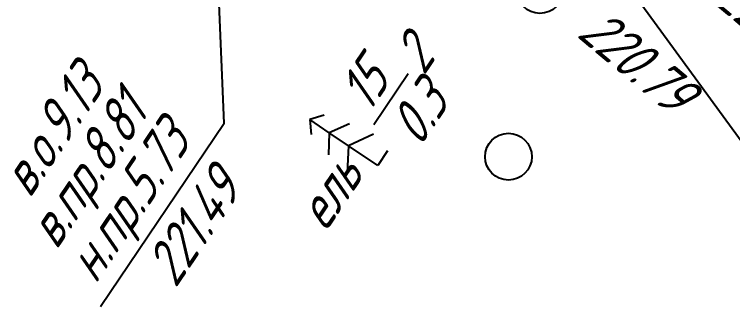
# Model space of a CAD drawing. Header units: millimetres. Extents: x -698 to 8131, y -704 to 4503.
# Drawn here: x 5148 to 5209.4, y 3634.4 to 3659.4 of the extents above; entities that cross this region are included whole.
import ezdxf

# ---------------------------------------------------------------- set-up
doc = ezdxf.new("R2010")
doc.units = ezdxf.units.MM
doc.linetypes.add('CONTI', pattern=[0])
for name, color, linetype in [('NAD_MDEFAULT', 7, 'CONTI'), ('PI_OTDEFAULT', 172, 'CONTI'), ('SIT_LDEFAULT', 7, 'CONTI'), ('USLZNDEFAULT', 7, 'CONTI'), ('ZAPSKDEFAULT', 7, 'CONTI')]:
    doc.layers.add(name, color=color, linetype=linetype)
doc.styles.add('eskd', font='isocpeui.ttf', dxfattribs={"width": 1.2})

# ---------------------------------------------------------------- blocks, each defined once
blk = doc.blocks.new('BL_105')
at = {"color": 0}
for p, q in [((0, 7), (-1, 6.2)), ((0, 5), (0, 7)), ((1, 6.2), (0, 7)), ((0, 5), (-1.6, 4)), ((0, 3), (0, 5)), ((1.6, 4), (0, 5)), ((0, 3), (-2, 1.8)), ((0, 0), (0, 3)), ((2, 1.8), (0, 3)), ((1.5, 0), (0, 0))]:
    blk.add_line(p, q, dxfattribs=at)
blk = doc.blocks.new('BL_2004')
at = {"color": 0}
blk.add_circle((0, 0), 2, dxfattribs=at)

msp = doc.modelspace()

# ---------------------------------------------------------------- linework, layer by layer
at = {"linetype": 'Continuous'}
msp.add_lwpolyline([(5155.401, 3634.374), (5165.988, 3650.069), (5164.17, 3692.978)], dxfattribs=at)
at = {"layer": 'NAD_MDEFAULT', "color": 0}
msp.add_line((5178.757, 3649.959), (5181.692, 3654.312), dxfattribs=at)
at = {"layer": 'SIT_LDEFAULT', "color": 7}
msp.add_line((5197.269, 3666.24), (5216.079, 3640.4), dxfattribs=at)

# ---------------------------------------------------------------- block references
at = {"layer": 'USLZNDEFAULT', "color": 7, "rotation": 56}
msp.add_blockref('BL_105', (5179.101, 3646.457), dxfattribs=at)
at = {"layer": 'ZAPSKDEFAULT', "color": 7, "rotation": 56}
for p in [(5192.96, 3661.449), (5190.267, 3647.197)]:
    msp.add_blockref('BL_2004', p, dxfattribs=at)

# ---------------------------------------------------------------- texts
at = {"layer": 'NAD_MDEFAULT', "color": 7, "style": 'eskd', "oblique": 10, "width": 0.8}
for s, p in [(' 2', (5182.037, 3652.58)), (' 15', (5177.334, 3649.357)), ('в.о.9.13', (5149.344, 3643.543)), (' 0.3', (5181.687, 3646.422)), ('в.пр.8.81', (5151.628, 3639.138)), ('н.пр.5.73', (5154.994, 3636.231)), (' ель', (5173.639, 3639.185))]:
    msp.add_text(s, height=3.5, rotation=56, dxfattribs=at).set_placement(p)
at = {"layer": 'PI_OTDEFAULT', "color": 172, "style": 'eskd', "oblique": 10, "width": 0.8}
for s, rotation, p in [('220.55', 320, (5207.801, 3660.29)), ('220.79', 320, (5195.999, 3657.55)), ('221.49', 56, (5161.812, 3635.874))]:
    msp.add_text(s, height=3.5, rotation=rotation, dxfattribs=at).set_placement(p)

doc.saveas('drawing.dxf')
